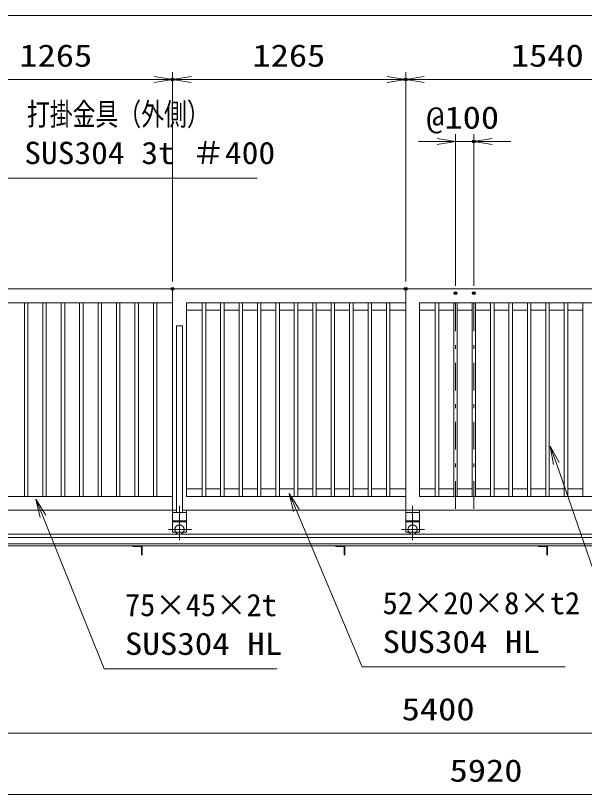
# Model space of a CAD drawing. Units: millimetres at full size. Extents: x -11880 to 11880, y -8400 to 8400.
# Drawn here: x -909 to 2178, y 756 to 4980 of the extents above; entities that cross this region are included whole.
import ezdxf
from ezdxf.enums import TextEntityAlignment as Align

# ---------------------------------------------------------------- set-up
doc = ezdxf.new("R2010")
doc.units = ezdxf.units.MM
doc.header["$LTSCALE"] = 30
doc.header["$PDMODE"] = 32
doc.header["$PDSIZE"] = 15
for name, pattern in [('USER1', [10.7, 5, -2.5, 0.7, -2.5]), ('USER4', [160, 100, -20, 20, -20]), ('USER6', [80, 60, -20])]:
    doc.linetypes.add(name, pattern=pattern)
for name, color, linetype, lineweight in [('0-2_外形線', 7, 'Continuous', 18), ('0-3_寸法線', 3, 'Continuous', 18), ('0-4_0', 7, 'Continuous', 18), ('0-8_軸線', 6, 'USER1', 18), ('0-9_01', 4, 'Continuous', 18)]:
    doc.layers.add(name, color=color, linetype=linetype, lineweight=lineweight)
doc.layers.add('0-5_DEFPOINTS', color=7, linetype='Continuous')
doc.styles.add('ＭＳ ゴシック', font='')
doc.styles.get('ＭＳ ゴシック').set_extended_font_data('MS Gothic')

# ---------------------------------------------------------------- blocks, each defined once
blk = doc.blocks.new('_OPEN')
at = {"layer": '0-4_0'}
blk.add_line((0, 0), (-30, 0), dxfattribs=at)
blk.add_lwpolyline([(-30, 5), (0, 0), (-30, -5)], dxfattribs=at)
blk = doc.blocks.new('S169')
at = {"layer": '0-3_寸法線'}
for points in [[(9815870.3, -25742095.6), (9774592.7, -25742095.6), (9766260.2, -25761244), (9765063.1, -25763994.8)], [(9765801.7, -25761044.5), (9765063.1, -25763994.8), (9766718.6, -25761443.5)]]:
    blk.add_lwpolyline(points, dxfattribs=at)
at = {"layer": '0-3_寸法線', "color": 254, "style": 'ＭＳ ゴシック'}
for s, width, p in [('打掛金具（外側）', 0.75, (9778372.7, -25734605.1)), ('SUS304 3t ＃400', 1.1, (9777940.7, -25740905.1))]:
    blk.add_text(s, height=3637, dxfattribs=dict(at, width=width)).set_placement(p, align=Align.BOTTOM_LEFT)
blk = doc.blocks.new('S174')
at = {"layer": '0-3_寸法線'}
for points in [[(9905239, -25821632.4), (9876057.4, -25821632.4), (9864566.8, -25788544.4), (9863582.6, -25785710.4)], [(9865039.1, -25788380.4), (9863582.6, -25785710.4), (9864094.4, -25788708.5)]]:
    blk.add_lwpolyline(points, dxfattribs=at)
at = {"layer": '0-3_寸法線', "color": 254, "style": 'ＭＳ ゴシック'}
for s, width, p in [('19×19×1.5t', 1.05, (9878973.4, -25814141.8)), ('SUS304 HL', 1.15, (9879405.4, -25820441.8))]:
    blk.add_text(s, height=3637, dxfattribs=dict(at, width=width)).set_placement(p, align=Align.BOTTOM_LEFT)
blk = doc.blocks.new('S175')
at = {"layer": '0-3_寸法線'}
for points in [[(9866019.6, -25821638.1), (9832921.2, -25821638.1), (9822244.6, -25796155.2), (9821085.3, -25793388.2)], [(9822705.8, -25795962), (9821085.3, -25793388.2), (9821783.4, -25796348.4)]]:
    blk.add_lwpolyline(points, dxfattribs=at)
at = {"layer": '0-3_寸法線', "color": 254, "style": 'ＭＳ ゴシック'}
blk.add_text('52×20×8×t2', height=3637, dxfattribs=at).set_placement((9836269.2, -25814147.5), align=Align.BOTTOM_LEFT)
at = {"layer": '0-3_寸法線', "color": 254, "style": 'ＭＳ ゴシック', "width": 1.15}
blk.add_text('SUS304 HL', height=3637, dxfattribs=at).set_placement((9836269.2, -25820447.5), align=Align.BOTTOM_LEFT)
blk = doc.blocks.new('S176')
at = {"layer": '0-3_寸法線'}
for points in [[(9819029.2, -25821952.6), (9790970.8, -25821952.6), (9780964.5, -25797108.3), (9779843.7, -25794325.5)], [(9781428.3, -25796921.5), (9779843.7, -25794325.5), (9780500.7, -25797295.1)]]:
    blk.add_lwpolyline(points, dxfattribs=at)
at = {"layer": '0-3_寸法線', "color": 254, "style": 'ＭＳ ゴシック'}
blk.add_text('75×45×2t', height=3637, dxfattribs=at).set_placement((9794318.8, -25814462.1), align=Align.BOTTOM_LEFT)
at = {"layer": '0-3_寸法線', "color": 254, "style": 'ＭＳ ゴシック', "width": 1.15}
blk.add_text('SUS304 HL', height=3637, dxfattribs=at).set_placement((9794318.8, -25820762.1), align=Align.BOTTOM_LEFT)

msp = doc.modelspace()

# ---------------------------------------------------------------- linework, layer by layer
at = {"layer": '0-2_外形線'}
for p, q in [((-1322.32, 3497.37), (612.33, 3497.37)), ((-57.32, 2297.37), (-57.32, 3497.37)), ((612.33, 3497.37), (956.51, 3497.37)), ((1207.68, 2297.37), (1207.68, 3497.37)), ((-861.82, 2372.37), (-861.82, 3422.37)), ((-842.82, 2372.37), (-842.82, 3422.37)), ((-761.82, 2372.37), (-761.82, 3422.37)), ((-742.82, 2372.37), (-742.82, 3422.37)), ((-661.82, 2372.37), (-661.82, 3422.37)), ((-642.82, 2372.37), (-642.82, 3422.37)), ((-561.82, 2372.37), (-561.82, 3422.37)), ((-542.82, 2372.37), (-542.82, 3422.37)), ((-461.82, 2372.37), (-461.82, 3422.37)), ((-442.82, 2372.37), (-442.82, 3422.37)), ((-361.82, 2372.37), (-361.82, 3422.37)), ((-342.82, 2372.37), (-342.82, 3422.37)), ((-261.82, 2372.37), (-261.82, 3422.37)), ((-242.82, 2372.37), (-242.82, 3422.37)), ((-161.82, 2372.37), (-161.82, 3422.37)), ((-142.82, 2372.37), (-142.82, 3422.37)), ((17.68, 3422.37), (603.91, 3422.37)), ((17.68, 2372.37), (17.68, 3422.37)), ((103.18, 2372.37), (103.18, 3422.37)), ((122.18, 2372.37), (122.18, 3422.37)), ((203.18, 2372.37), (203.18, 3422.37)), ((222.18, 2372.37), (222.18, 3422.37)), ((303.18, 2372.37), (303.18, 3422.37)), ((322.18, 2372.37), (322.18, 3422.37)), ((403.18, 2372.37), (403.18, 3422.37)), ((422.18, 2372.37), (422.18, 3422.37)), ((503.18, 2372.37), (503.18, 3422.37)), ((522.18, 2372.37), (522.18, 3422.37)), ((603.18, 2372.37), (603.18, 3422.37)), ((603.91, 3422.37), (949.69, 3422.37)), ((622.18, 2372.37), (622.18, 3422.37)), ((703.18, 2372.37), (703.18, 3422.37)), ((722.18, 2372.37), (722.18, 3422.37)), ((803.18, 2372.37), (803.18, 3422.37)), ((822.18, 2372.37), (822.18, 3422.37)), ((903.18, 2372.37), (903.18, 3422.37)), ((922.18, 2372.37), (922.18, 3422.37)), ((949.69, 3422.37), (1207.68, 3422.37)), ((1003.18, 2372.37), (1003.18, 3422.37)), ((1022.18, 2372.37), (1022.18, 3422.37)), ((1103.18, 2372.37), (1103.18, 3422.37)), ((1122.18, 2372.37), (1122.18, 3422.37)), ((1368.18, 2372.37), (1368.18, 3422.37)), ((1387.18, 2372.37), (1387.18, 3422.37)), ((1468.18, 2372.37), (1468.18, 3422.37)), ((1487.18, 2372.37), (1487.18, 3422.37)), ((1568.18, 2372.37), (1568.18, 3422.37)), ((1587.18, 2372.37), (1587.18, 3422.37)), ((1668.18, 2372.37), (1668.18, 3422.37)), ((1687.18, 2372.37), (1687.18, 3422.37)), ((1768.18, 2372.37), (1768.18, 3422.37)), ((1787.18, 2372.37), (1787.18, 3422.37)), ((1868.18, 2372.37), (1868.18, 3422.37)), ((1887.18, 2372.37), (1887.18, 3422.37)), ((1968.18, 2372.37), (1968.18, 3422.37)), ((1987.18, 2372.37), (1987.18, 3422.37)), ((2068.18, 2372.37), (2068.18, 3422.37)), ((2087.18, 2372.37), (2087.18, 3422.37)), ((2168.18, 2372.37), (2168.18, 3422.37)), ((103.18, 3382.37), (17.68, 3382.37)), ((203.18, 3382.37), (122.18, 3382.37)), ((303.18, 3382.37), (222.18, 3382.37)), ((403.18, 3382.37), (322.18, 3382.37)), ((503.18, 3382.37), (422.18, 3382.37)), ((603.18, 3382.37), (522.18, 3382.37)), ((703.18, 3382.37), (622.18, 3382.37)), ((803.18, 3382.37), (722.18, 3382.37)), ((903.18, 3382.37), (822.18, 3382.37)), ((1003.18, 3382.37), (922.18, 3382.37)), ((1103.18, 3382.37), (1022.18, 3382.37)), ((1207.68, 3382.37), (1122.18, 3382.37)), ((1368.18, 3382.37), (1282.68, 3382.37)), ((1468.18, 3382.37), (1387.18, 3382.37)), ((1568.18, 3382.37), (1487.18, 3382.37)), ((1668.18, 3382.37), (1587.18, 3382.37)), ((1768.18, 3382.37), (1687.18, 3382.37)), ((1868.18, 3382.37), (1787.18, 3382.37)), ((1968.18, 3382.37), (1887.18, 3382.37)), ((2068.18, 3382.37), (1987.18, 3382.37)), ((2168.18, 3382.37), (2087.18, 3382.37)), ((-35.82, 3297.37), (-35.82, 2285.37)), ((-3.82, 3297.37), (-35.82, 3297.37)), ((-3.82, 3297.37), (-3.82, 2285.37)), ((17.68, 2412.37), (103.18, 2412.37)), ((122.18, 2412.37), (203.18, 2412.37)), ((222.18, 2412.37), (303.18, 2412.37)), ((322.18, 2412.37), (403.18, 2412.37)), ((422.18, 2412.37), (503.18, 2412.37)), ((522.18, 2412.37), (603.18, 2412.37)), ((622.18, 2412.37), (703.18, 2412.37)), ((722.18, 2412.37), (803.18, 2412.37)), ((822.18, 2412.37), (903.18, 2412.37)), ((922.18, 2412.37), (1003.18, 2412.37)), ((1022.18, 2412.37), (1103.18, 2412.37)), ((1122.18, 2412.37), (1207.68, 2412.37)), ((1282.68, 2412.37), (1368.18, 2412.37)), ((1387.18, 2412.37), (1468.18, 2412.37)), ((1487.18, 2412.37), (1568.18, 2412.37)), ((1587.18, 2412.37), (1668.18, 2412.37)), ((1687.18, 2412.37), (1768.18, 2412.37)), ((1787.18, 2412.37), (1868.18, 2412.37)), ((1887.18, 2412.37), (1968.18, 2412.37)), ((1987.18, 2412.37), (2068.18, 2412.37)), ((2087.18, 2412.37), (2168.18, 2412.37)), ((17.68, 2372.37), (1207.68, 2372.37)), ((-1267.32, 2297.37), (-35.82, 2297.37)), ((-3.82, 2297.37), (1207.68, 2297.37)), ((1282.68, 2297.37), (2747.68, 2297.37)), ((-1442.32, 2167.37), (4585.68, 2167.37)), ((-1322.32, 2149.87), (4585.68, 2149.87)), ((-1322.32, 2114.17), (4585.68, 2114.17)), ((-1442.32, 2103.87), (4585.68, 2103.87)), ((-272.32, 2102.87), (-272.32, 2103.87)), ((-222.32, 2103.87), (-272.32, 2103.87)), ((-232.82, 2099.87), (-269.32, 2099.87)), ((-226.32, 2056.87), (-226.32, 2093.37)), ((827.68, 2102.87), (827.68, 2103.87)), ((867.18, 2099.87), (830.68, 2099.87)), ((873.68, 2056.87), (873.68, 2093.37)), ((877.68, 2103.87), (877.68, 2053.87)), ((1967.18, 2099.87), (1930.68, 2099.87)), ((1973.68, 2056.87), (1973.68, 2093.37)), ((1977.68, 2103.87), (1977.68, 2053.87)), ((1977.68, 2102.87), (1977.68, 2103.87)), ((877.68, 2053.87), (876.68, 2053.87)), ((1977.68, 2053.87), (1976.68, 2053.87))]:
    msp.add_line(p, q, dxfattribs=at)
for points in [[(956.51, 3497.37), (1207.68, 3497.37), (2747.68, 3497.37)], [(-57.32, 2372.37), (-1247.32, 2372.37), (-1247.32, 3422.37), (-57.32, 3422.37)], [(-222.32, 2103.87), (-222.32, 2053.87), (-223.32, 2053.87)]]:
    msp.add_lwpolyline(points, dxfattribs=at)
msp.add_lwpolyline([(2672.68, 2372.37), (1282.68, 2372.37), (1282.68, 3422.37), (2672.68, 3422.37)], close=True, dxfattribs=at)
for centre, radius, start, end in [((-269.32, 2102.87), 3, 180, 270), ((-232.82, 2093.37), 6.5, 0, 90), ((830.68, 2102.87), 3, 180, 270), ((867.18, 2093.37), 6.5, 0, 90), ((1930.68, 2102.87), 3, 180, 270), ((1967.18, 2093.37), 6.5, 0, 90), ((-223.32, 2056.87), 3, 180, 270), ((876.68, 2056.87), 3, 180, 270), ((1976.68, 2056.87), 3, 180, 270)]:
    msp.add_arc(centre, radius, start, end, dxfattribs=at)
at = {"layer": '0-3_寸法線'}
for p, q in [((2747.68, 4979.99), (-1322.32, 4979.99)), ((-57.32, 3537.37), (-57.32, 4673.69)), ((-57.32, 3537.37), (-57.32, 4673.69)), ((1207.68, 3537.37), (1207.68, 4673.69)), ((1207.68, 3537.37), (1207.68, 4673.69)), ((-1322.32, 4633.69), (-57.32, 4633.69)), ((1207.68, 4633.69), (-57.32, 4633.69)), ((2747.68, 4633.69), (1207.68, 4633.69)), ((1477.68, 3514.87), (1477.68, 4337.37)), ((1577.68, 3514.87), (1577.68, 4337.37)), ((1377.68, 4297.37), (1277.68, 4297.37)), ((1477.68, 4297.37), (1577.68, 4297.37)), ((1677.68, 4297.37), (1777.68, 4297.37)), ((-1322.32, 1088.53), (4077.68, 1088.53)), ((-1322.32, 755.82), (4597.68, 755.82))]:
    msp.add_line(p, q, dxfattribs=at)
at = {"layer": '0-5_DEFPOINTS'}
for p in [(-57.32, 4633.69), (1207.68, 4633.69), (1577.68, 4297.37), (-57.32, 3497.37), (1207.68, 3497.37), (1477.68, 3474.87), (1577.68, 3474.87)]:
    msp.add_point(p, dxfattribs=at)
at = {"layer": '0-8_軸線'}
for p, q in [((1477.68, 2304.87), (1477.68, 3489.87)), ((1577.68, 2304.87), (1577.68, 3489.87))]:
    msp.add_line(p, q, dxfattribs=at)
at = {"layer": '0-9_01', "color": 7}
for p, q in [((-57.32, 2297.37), (-57.32, 2177.37)), ((17.68, 2285.37), (-57.32, 2285.37)), ((1207.68, 2297.37), (1207.68, 2177.37)), ((1282.68, 2297.37), (1207.68, 2297.37)), ((1282.68, 2285.37), (1207.68, 2285.37)), ((1282.68, 2297.37), (1282.68, 2177.37)), ((17.68, 2240.37), (-57.32, 2240.37)), ((1282.68, 2240.37), (1207.68, 2240.37)), ((1282.68, 2177.37), (1207.68, 2177.37))]:
    msp.add_line(p, q, dxfattribs=at)
at = {"layer": '0-9_01', "linetype": 'USER4'}
for p, q in [((-19.82, 2321.69), (-19.82, 2134.57)), ((1245.18, 2321.69), (1245.18, 2134.57)), ((45.28, 2192.37), (-80.05, 2192.37)), ((1310.28, 2192.37), (1184.95, 2192.37))]:
    msp.add_line(p, q, dxfattribs=at)
at = {"layer": '0-9_01', "linetype": 'USER6'}
for p, q in [((17.68, 2234.37), (-57.32, 2234.37)), ((1282.68, 2234.37), (1207.68, 2234.37))]:
    msp.add_line(p, q, dxfattribs=at)
at = {"layer": '0-9_01', "color": 7}
msp.add_lwpolyline([(17.68, 2297.37), (17.68, 2177.37), (-57.32, 2177.37)], dxfattribs=at)
at = {"layer": '0-9_01', "linetype": 'USER6'}
for centre in [(-19.82, 2192.37), (1245.18, 2192.37)]:
    msp.add_arc(centre, 25, 323.1301, 216.8699, dxfattribs=at)
at = {"layer": '0-9_01', "color": 7}
for centre in [(-19.82, 2192.37), (1245.18, 2192.37)]:
    msp.add_arc(centre, 25, 216.8699, 323.1301, dxfattribs=at)

# ---------------------------------------------------------------- block references
at = {"layer": '0-3_寸法線'}
for name, p, xscale, yscale in [('_OPEN', (-57.32, 4633.69), 3.333333, 3.333333), ('_OPEN', (1207.68, 4633.69), 3.333333, 3.333333), ('S169', (-326793.43, 862168.19), 0.03333333, 0.03333333), ('_OPEN', (1477.68, 4297.37), 3.333333, 3.333333), ('S174', (-326793.43, 862168.19), 0.03333333, 0.03333333), ('S175', (-326793.43, 862168.19), 0.03333333, 0.03333333), ('S176', (-326793.43, 862168.19), 0.03333333, 0.03333333)]:
    msp.add_blockref(name, p, dxfattribs=dict(at, xscale=xscale, yscale=yscale))
at = {"layer": '0-3_寸法線', "xscale": 3.333333, "yscale": 3.333333, "rotation": 180}
for p in [(-57.32, 4633.69), (1207.68, 4633.69), (1577.68, 4297.37)]:
    msp.add_blockref('_OPEN', p, dxfattribs=at)

# ---------------------------------------------------------------- texts
at = {"layer": '0-3_寸法線', "color": 254, "style": 'ＭＳ ゴシック', "width": 1.2}
for s, p in [('1265', (-889.02, 4666.38)), ('1265', (375.98, 4666.38)), ('1540', (1778.48, 4666.38)), ('@100', (1318.88, 4330.05)), ('5400', (1185.68, 1121.22)), ('5920', (1445.68, 788.51))]:
    msp.add_text(s, height=121.2, dxfattribs=at).set_placement(p, align=Align.BOTTOM_LEFT)

doc.saveas('drawing.dxf')
